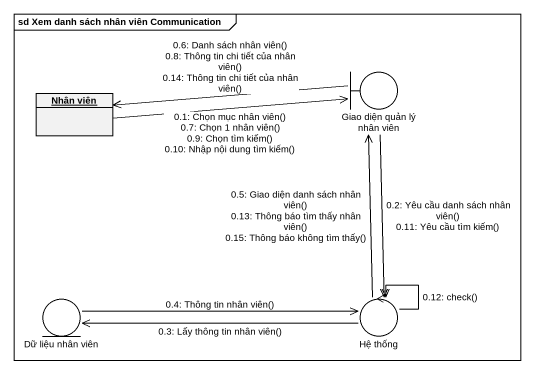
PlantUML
@startuml
mainframe sd Xem danh sách nhân viên Communication
allowmixing
hide circle
hide empty members
object "Nhân viên" as Nhân_viên
boundary "Giao diện quản lý nhân viên" as Giao_diện_quản_lý_nhân_viên
entity "Dữ liệu nhân viên" as Dữ_liệu_nhân_viên
control "Hệ thống" as Hệ_thống
Nhân_viên -right-> Giao_diện_quản_lý_nhân_viên : 0.1: Chọn mục nhân viên()\n0.7: Chọn 1 nhân viên()\n0.9: Chọn tìm kiếm()\n0.10: Nhập nội dung tìm kiếm()
Giao_diện_quản_lý_nhân_viên --> Hệ_thống : 0.2: Yêu cầu danh sách nhân viên()\n0.11: Yêu cầu tìm kiếm()
Hệ_thống -left-> Dữ_liệu_nhân_viên : 0.3: Lấy thông tin nhân viên()
Dữ_liệu_nhân_viên -right-> Hệ_thống : 0.4: Thông tin nhân viên()
Hệ_thống -up-> Giao_diện_quản_lý_nhân_viên : 0.5: Giao diện danh sách nhân viên()\n0.13: Thông báo tìm thấy nhân viên()\n0.15: Thông báo không tìm thấy()
Giao_diện_quản_lý_nhân_viên -left-> Nhân_viên : 0.6: Danh sách nhân viên()\n0.8: Thông tin chi tiết của nhân viên()\n0.14: Thông tin chi tiết của nhân viên()
Hệ_thống --> Hệ_thống : 0.12: check()
@enduml
